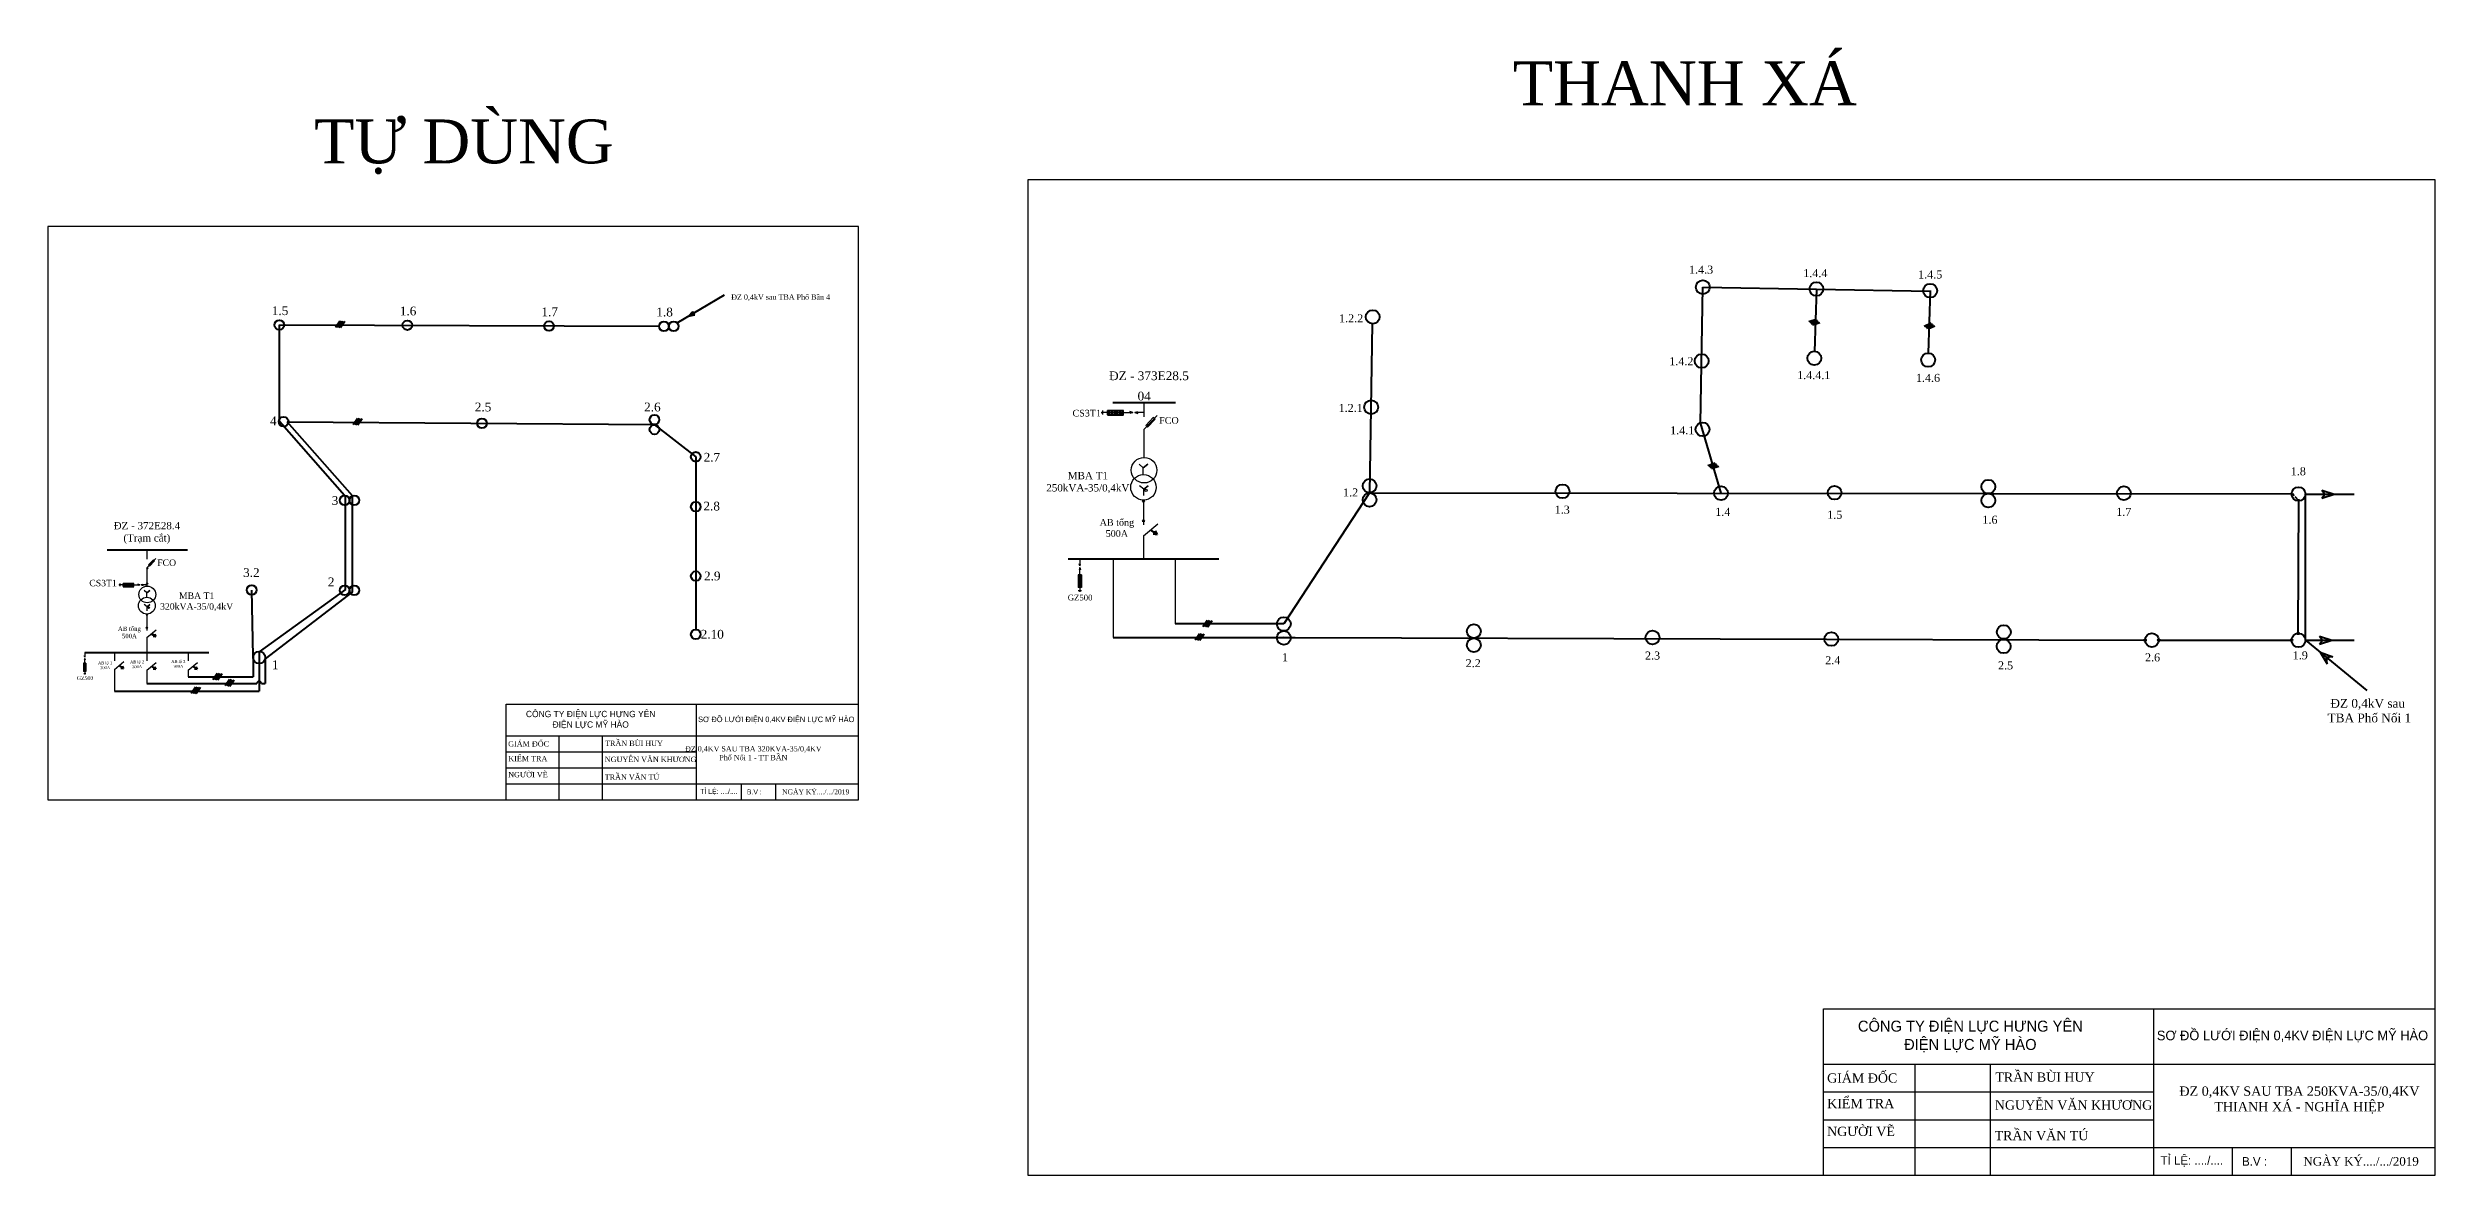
# Model space of a CAD drawing. Extents: x -2498 to 13808, y -1476 to 9052.
# Drawn here: x 1333 to 2150, y 3472 to 3858 of the extents above; entities that cross this region are included whole.
import ezdxf

# ---------------------------------------------------------------- set-up
doc = ezdxf.new("R2010")
doc.units = 0
doc.header["$LTSCALE"] = 0.08
doc.header["$MEASUREMENT"] = 0
doc.linetypes.add('ACAD_ISO02W100', pattern=[15, 12, -3])
doc.layers.get('0').update_dxf_attribs({"linetype": 'CONTINUOUS', "lineweight": 40})
doc.layers.add('CHU', color=50, linetype='CONTINUOUS')
doc.layers.add('Duong manh', color=8, linetype='CONTINUOUS')
doc.layers.add('khung', color=3, linetype='CONTINUOUS', lineweight=18)
doc.layers.add('NET DAM', color=6, linetype='CONTINUOUS', lineweight=25)
doc.styles.add('anh thong', font='times.ttf', dxfattribs={"height": 0.5})
doc.styles.get("Standard").update_dxf_attribs({"font": 'VHTEKN.TTF', "height": 2.5})

# ---------------------------------------------------------------- blocks, each defined once
blk = doc.blocks.new('khung')
at = {"layer": 'khung', "color": 5, "lineweight": -3, "ltscale": 4}
for p, q in [((630143, 2296299), (632881, 2296299)), ((630143, 2295554), (630143, 2296299)), ((631620, 2296299), (631620, 2295554)), ((630143, 2296051), (631457, 2296051)), ((630143, 2296051), (632881, 2296051)), ((630552, 2296051), (630552, 2295554)), ((630889, 2296051), (630889, 2295554)), ((630143, 2295927), (631620, 2295927)), ((630143, 2295802), (631620, 2295802)), ((630143, 2295678), (631512, 2295678)), ((630143, 2295678), (632881, 2295678)), ((631973, 2295554), (631973, 2295678)), ((632238, 2295554), (632238, 2295678))]:
    blk.add_line(p, q, dxfattribs=at)
blk.add_lwpolyline([(632881, 2300009), (626581, 2300009), (626581, 2295554), (632881, 2295554), (632881, 2300009)], dxfattribs=at)
at = {"layer": 'Duong manh', "color": 0, "lineweight": -3, "ltscale": 4}
for s, insert, char_height, width, attachment_point in [('{\\f.VnAvantH|b0|i0|c0|p34;C¤NG TY §IÖN LùC H¦NG Y£N\\P®iÖn lùc mü hµo}', (630800, 2296175), 49.14, 1314.33, 5), ('{\\f.VnAvantH|b0|i0|c0|p34;s¬ ®å l\xadíi ®iÖn 0,4kv ®iÖn lùc mü hµo}', (632242, 2296175), 43.05, 1423.67, 5), ('{\\fTimes New Roman|b0|i0|c0|p18; GIÁM ĐỐC}', (630143, 2295989), 41.37, 409.06, 4), ('{\\fTimes New Roman|b0|i0|c0|p18; TRẦN BÙI HUY}', (630896, 2295993), 41.37, 536.86, 4), ('{\\f.VnAvantH|b0|i0|c0|p34; \\fTimes New Roman|b0|i0|c0|p18; KIỂM TRA}', (630128, 2295875), 41.37, 409.06, 4), ('{\\fTimes New Roman|b0|i0|c0|p18; NGUYỄN VĂN KHƯƠNG}', (630894, 2295868), 41.37, 717.25, 4), ('{\\fTimes New Roman|b0|i0|c0|p18; NGƯỜI VẼ}', (630143, 2295750), 41.37, 409.06, 4), ('{\\f.VnAvantH|b0|i0|c0|p34; \\fTimes New Roman|b0|i0|c0|p18;TRẦN VĂN TÚ}', (630893, 2295731), 41.37, 536.86, 4), ('{\\f.VnAvantH|b0|i0|c0|p34; tØ lÖ: ..../....}', (631637, 2295616), 38.48, 301.49, 4), ('{\\fTimes New Roman|b0|i0|c0|p18;NGÀY KÝ..../.../2019}', (632549, 2295616), 38.48, 820.67, 5), ('{\\f.VnAvantH|b0|i0|c0|p34;b.v :}', (632072, 2295616), 38.48, 424.34, 5)]:
    blk.add_mtext(s, dxfattribs=dict(at, insert=insert, char_height=char_height, width=width, attachment_point=attachment_point))

msp = doc.modelspace()

# ---------------------------------------------------------------- hatches: boundary and pattern name
h = msp.add_hatch(color=256)
h.paths.add_polyline_path([(2051.28, 3655.47, 0.398157), (2050.99, 3655.78, 0.032304), (2050.96, 3655.47, -0.413538), (2050.97, 3655.47, -0.414439), (2050.96, 3655.47, 0.032303), (2050.98, 3655.16, 0.399051)])
h.paths.add_polyline_path([(2050.99, 3655.78, 0.428282), (2050.66, 3655.47), (2050.96, 3655.47, -0.412716), (2050.96, 3655.47, -0.032304)])
h.paths.add_polyline_path([(2050.96, 3655.47, -0.416164), (2050.96, 3655.47), (2050.66, 3655.47, 0.431715), (2050.98, 3655.16, -0.032303)])
h = msp.add_hatch(color=256)
h.paths.add_polyline_path([(2056.01, 3655.47, 0.398157), (2055.72, 3655.78, 0.032304), (2055.69, 3655.47, -0.413538), (2055.7, 3655.47, -0.414439), (2055.69, 3655.47, 0.032303), (2055.71, 3655.16, 0.399051)])
h.paths.add_polyline_path([(2055.72, 3655.78, 0.428282), (2055.39, 3655.47), (2055.69, 3655.47, -0.412716), (2055.69, 3655.47, -0.032304)])
h.paths.add_polyline_path([(2055.69, 3655.47, -0.416164), (2055.69, 3655.47), (2055.39, 3655.47, 0.431715), (2055.71, 3655.16, -0.032303)])
h = msp.add_hatch(color=256)
h.paths.add_polyline_path([(2101.42, 3655.45, 0.398157), (2101.12, 3655.76, 0.032304), (2101.1, 3655.45, -0.413538), (2101.11, 3655.45, -0.414439), (2101.1, 3655.45, 0.032303), (2101.12, 3655.14, 0.399051)])
h.paths.add_polyline_path([(2101.12, 3655.76, 0.428282), (2100.8, 3655.45), (2101.1, 3655.45, -0.412716), (2101.1, 3655.45, -0.032304)])
h.paths.add_polyline_path([(2101.1, 3655.45, -0.416164), (2101.1, 3655.45), (2100.8, 3655.45, 0.431715), (2101.12, 3655.14, -0.032303)])
h = msp.add_hatch(color=256)
h.paths.add_polyline_path([(2103.65, 3657.75, 0.398157), (2103.36, 3658.06, 0.032304), (2103.34, 3657.75, -0.413538), (2103.34, 3657.75, -0.414439), (2103.34, 3657.75, 0.032303), (2103.36, 3657.44, 0.399051)])
h.paths.add_polyline_path([(2103.36, 3658.06, 0.428282), (2103.03, 3657.75), (2103.33, 3657.75, -0.412716), (2103.34, 3657.75, -0.032304)])
h.paths.add_polyline_path([(2103.34, 3657.75, -0.416164), (2103.33, 3657.75), (2103.03, 3657.75, 0.431715), (2103.36, 3657.44, -0.032303)])

# ---------------------------------------------------------------- linework, layer by layer
for p, q in [((1548.79, 3763.95), (1564.95, 3773.6)), ((1552.64, 3766.25), (1554.11, 3767.9)), ((1552.64, 3766.25), (1554.79, 3766.76)), ((1554.11, 3767.9), (1554.05, 3767.09)), ((1554.79, 3766.76), (1554.05, 3767.09)), ((1412.73, 3730.27), (1412.73, 3763.27)), ((1433.44, 3764.54), (1431.96, 3762.39)), ((1434.01, 3764.54), (1432.53, 3762.39)), ((1434.51, 3764.4), (1433.03, 3762.25)), ((1435.09, 3764.4), (1433.61, 3762.25)), ((1938.48, 3765.11), (1935.97, 3764.36)), ((1938.92, 3764.74), (1936.41, 3764)), ((1939.22, 3764.32), (1936.72, 3763.57)), ((1939.67, 3763.96), (1937.16, 3763.21)), ((1977.76, 3763.83), (1975.38, 3762.75)), ((1978.25, 3763.53), (1975.87, 3762.46)), ((1978.61, 3763.15), (1976.23, 3762.07)), ((1979.1, 3762.85), (1976.72, 3761.78)), ((1697.84, 3736.7), (1719.24, 3736.7)), ((1439.43, 3731.28), (1437.95, 3729.13)), ((1440, 3731.28), (1438.52, 3729.13)), ((1440.51, 3731.14), (1439.02, 3728.98)), ((1441.08, 3731.14), (1439.6, 3728.98)), ((1555.18, 3718.14), (1555.18, 3659.09)), ((1903.87, 3715.97), (1901.41, 3715.08)), ((1904.34, 3715.63), (1901.88, 3714.75)), ((1904.67, 3715.22), (1902.2, 3714.34)), ((1905.13, 3714.89), (1902.67, 3714)), ((2105.84, 3655.48), (2105.84, 3705.42)), ((2105.84, 3705.42), (2122.47, 3705.42)), ((2111.43, 3706.8), (2115.68, 3705.42)), ((2111.43, 3706.8), (2112.5, 3705.42)), ((2111.43, 3704.05), (2115.68, 3705.42)), ((2111.43, 3704.05), (2112.5, 3705.42)), ((1353.84, 3686.3), (1381.23, 3686.3)), ((1682.53, 3683.3), (1734.13, 3683.3)), ((1403.79, 3649.97), (1403.24, 3672.58)), ((1756.32, 3660.98), (1719.17, 3660.98)), ((1730.13, 3662.15), (1728.64, 3659.99)), ((1730.7, 3662.15), (1729.22, 3659.99)), ((1731.2, 3662), (1729.72, 3659.85)), ((1731.78, 3662), (1730.3, 3659.85)), ((1346.15, 3651.19), (1388.63, 3651.19)), ((1405.76, 3651.4), (1405.76, 3638.01)), ((1697.96, 3656.3), (1760.21, 3656.3)), ((1727.46, 3657.61), (1725.98, 3655.45)), ((1728.03, 3657.61), (1726.55, 3655.45)), ((1728.54, 3657.47), (1727.06, 3655.31)), ((1729.11, 3657.47), (1727.63, 3655.31)), ((2105.84, 3655.48), (2126.79, 3638.28)), ((2105.84, 3655.48), (2122.47, 3655.48)), ((2110.64, 3656.86), (2114.9, 3655.48)), ((2110.64, 3656.86), (2111.72, 3655.48)), ((2110.64, 3654.1), (2114.9, 3655.48)), ((2110.64, 3654.1), (2111.72, 3655.48)), ((2110.9, 3651.33), (2113.27, 3647.35)), ((2110.9, 3651.33), (2115.26, 3649.78)), ((1381.5, 3642.87), (1403.79, 3642.87)), ((1391.48, 3644.01), (1390, 3641.85)), ((1392.06, 3644.01), (1390.58, 3641.85)), ((1392.56, 3643.87), (1391.08, 3641.71)), ((1393.14, 3643.87), (1391.65, 3641.71)), ((1403.79, 3649.97), (1403.79, 3642.87)), ((2115.26, 3649.78), (2113.08, 3649.53)), ((2113.27, 3647.35), (2113.08, 3649.53)), ((1356.33, 3638.01), (1405.76, 3638.01)), ((1367.39, 3640.57), (1404.98, 3640.57)), ((1384.06, 3639.36), (1382.58, 3637.21)), ((1384.63, 3639.36), (1383.15, 3637.21)), ((1385.14, 3639.22), (1383.66, 3637.06)), ((1385.71, 3639.22), (1384.23, 3637.06)), ((1395.61, 3641.93), (1394.12, 3639.77)), ((1396.18, 3641.93), (1394.7, 3639.77)), ((1396.68, 3641.78), (1395.2, 3639.63)), ((1397.26, 3641.78), (1395.78, 3639.63)), ((1406.61, 3640.57), (1407.83, 3640.57))]:
    msp.add_line(p, q)
at = {"linetype": 'ByBlock', "ltscale": 2}
for p, q in [((1898.93, 3729.51), (1899.7, 3776.16)), ((1899.7, 3776.16), (1977.47, 3774.84)), ((1938.54, 3775.56), (1937.9, 3754.22)), ((1977.47, 3774.99), (1976.83, 3753.65)), ((1785.72, 3705.84), (1786.71, 3763.62)), ((1905.98, 3705.69), (1898.94, 3729.82)), ((1785.66, 3705.84), (1756.32, 3660.98)), ((1785.6, 3705.84), (2101.37, 3705.45)), ((2103.33, 3657.75), (2103.59, 3703.64)), ((1760.21, 3656.3), (2050.96, 3655.47))]:
    msp.add_line(p, q, dxfattribs=at)
at = {"linetype": 'ByBlock'}
for p, q in [((1412.73, 3763.27), (1542.62, 3762.8)), ((1435.04, 3704.95), (1412.73, 3730.27)), ((1415.37, 3730.11), (1541.04, 3729.18)), ((1437.74, 3704.83), (1415.37, 3730.11)), ((1540.94, 3729.18), (1555.18, 3718.14)), ((1435.34, 3672.8), (1435.34, 3704.92)), ((1437.74, 3672.01), (1437.74, 3704.83)), ((1435.34, 3672.8), (1405.76, 3651.4)), ((1437.74, 3672.01), (1407.8, 3649.04)), ((1756.29, 3656.72), (1756.3, 3656.72)), ((2055.7, 3655.47), (2101.42, 3655.45)), ((1407.8, 3649.04), (1407.81, 3640.57))]:
    msp.add_line(p, q, dxfattribs=at)
at = {"lineweight": 30}
for p, q in [((1694.11, 3733.13), (1694.11, 3733.44)), ((1694.29, 3732.92), (1694.29, 3733.65)), ((1694.46, 3732.61), (1694.46, 3733.97)), ((1695.97, 3733.29), (1694.48, 3733.29)), ((1701.5, 3734.04), (1695.97, 3734.04)), ((1695.97, 3732.53), (1695.97, 3734.04)), ((1701.5, 3733.29), (1695.97, 3733.29)), ((1696.47, 3732.53), (1696.47, 3734.04)), ((1696.97, 3732.53), (1696.97, 3734.04)), ((1697.48, 3732.53), (1697.48, 3734.04)), ((1697.98, 3732.53), (1697.98, 3734.04)), ((1698.48, 3732.53), (1698.48, 3734.04)), ((1698.99, 3732.53), (1698.99, 3734.04)), ((1699.49, 3732.53), (1699.49, 3734.04)), ((1699.99, 3732.53), (1699.99, 3734.04)), ((1701.5, 3732.53), (1700.5, 3734.04)), ((1700.5, 3732.53), (1701.5, 3734.04)), ((1700.5, 3732.53), (1700.5, 3734.04)), ((1701.5, 3732.53), (1701.5, 3734.04)), ((1701.5, 3733.29), (1704.67, 3733.29)), ((1704.67, 3733.29), (1703.69, 3733.62)), ((1704.67, 3733.29), (1703.69, 3732.96)), ((1705.38, 3733.29), (1706.36, 3733.62)), ((1708.54, 3733.29), (1705.38, 3733.29)), ((1705.38, 3733.29), (1706.36, 3732.96)), ((1685.98, 3677.81), (1685.98, 3673.49)), ((1687.15, 3677.81), (1685.98, 3677.02)), ((1687.15, 3677.02), (1685.98, 3677.81)), ((1687.15, 3677.81), (1685.98, 3677.81)), ((1687.15, 3677.02), (1685.98, 3677.02)), ((1687.15, 3676.63), (1685.98, 3676.63)), ((1687.15, 3676.24), (1685.98, 3676.24)), ((1687.15, 3675.84), (1685.98, 3675.84)), ((1686.56, 3680.83), (1686.31, 3681.59)), ((1686.56, 3680.27), (1686.31, 3679.51)), ((1686.56, 3683.3), (1686.56, 3680.83)), ((1686.56, 3680.83), (1686.82, 3681.59)), ((1686.56, 3677.81), (1686.56, 3680.27)), ((1686.56, 3680.27), (1686.82, 3679.51)), ((1686.56, 3677.81), (1686.56, 3673.49)), ((1358.05, 3674.24), (1358.05, 3674.44)), ((1358.16, 3674.1), (1358.16, 3674.58)), ((1358.27, 3673.9), (1358.27, 3674.79)), ((1359.26, 3674.34), (1358.28, 3674.34)), ((1362.9, 3674.84), (1359.26, 3674.84)), ((1359.26, 3673.85), (1359.26, 3674.84)), ((1362.9, 3674.34), (1359.26, 3674.34)), ((1359.6, 3673.85), (1359.6, 3674.84)), ((1359.93, 3673.85), (1359.93, 3674.84)), ((1360.26, 3673.85), (1360.26, 3674.84)), ((1360.59, 3673.85), (1360.59, 3674.84)), ((1360.92, 3673.85), (1360.92, 3674.84)), ((1361.25, 3673.85), (1361.25, 3674.84)), ((1361.58, 3673.85), (1361.58, 3674.84)), ((1361.91, 3673.85), (1361.91, 3674.84)), ((1362.9, 3673.85), (1362.24, 3674.84)), ((1362.24, 3673.85), (1362.9, 3674.84)), ((1362.24, 3673.85), (1362.24, 3674.84)), ((1362.9, 3673.85), (1362.9, 3674.84)), ((1362.9, 3674.34), (1364.98, 3674.34)), ((1364.98, 3674.34), (1364.34, 3674.56)), ((1364.98, 3674.34), (1364.34, 3674.13)), ((1365.45, 3674.34), (1366.09, 3674.56)), ((1367.53, 3674.34), (1365.45, 3674.34)), ((1365.45, 3674.34), (1366.09, 3674.13)), ((1687.15, 3675.45), (1685.98, 3675.45)), ((1687.15, 3675.06), (1685.98, 3675.06)), ((1687.15, 3674.67), (1685.98, 3674.67)), ((1687.15, 3674.27), (1685.98, 3674.27)), ((1687.15, 3673.88), (1685.98, 3673.88)), ((1687.15, 3673.49), (1685.98, 3673.49)), ((1687.09, 3672.31), (1686.04, 3672.31)), ((1686.85, 3672.18), (1686.28, 3672.18)), ((1686.69, 3672.04), (1686.44, 3672.04)), ((1686.56, 3673.49), (1686.56, 3672.33)), ((1346.15, 3651.19), (1346.15, 3649.57)), ((1345.76, 3647.58), (1345.76, 3644.74)), ((1346.54, 3647.58), (1345.76, 3647.06)), ((1346.54, 3647.06), (1345.76, 3647.58)), ((1346.54, 3647.58), (1345.76, 3647.58)), ((1346.54, 3647.06), (1345.76, 3647.06)), ((1346.54, 3646.8), (1345.76, 3646.8)), ((1346.54, 3646.55), (1345.76, 3646.55)), ((1346.54, 3646.29), (1345.76, 3646.29)), ((1346.54, 3646.03), (1345.76, 3646.03)), ((1346.54, 3645.77), (1345.76, 3645.77)), ((1346.54, 3645.51), (1345.76, 3645.51)), ((1346.54, 3645.26), (1345.76, 3645.26)), ((1346.54, 3645), (1345.76, 3645)), ((1346.54, 3644.74), (1345.76, 3644.74)), ((1346.5, 3643.97), (1345.8, 3643.97)), ((1346.34, 3643.88), (1345.96, 3643.88)), ((1346.15, 3649.57), (1345.98, 3650.07)), ((1346.15, 3649.2), (1345.98, 3648.7)), ((1346.23, 3643.79), (1346.07, 3643.79)), ((1346.15, 3649.57), (1346.32, 3650.07)), ((1346.15, 3647.58), (1346.15, 3649.2)), ((1346.15, 3649.2), (1346.32, 3648.7)), ((1346.15, 3647.58), (1346.15, 3644.74)), ((1346.15, 3644.74), (1346.15, 3643.98))]:
    msp.add_line(p, q, dxfattribs=at)
at = {"color": 0, "lineweight": 30}
for p, q in [((1708.54, 3731.84), (1708.54, 3736.7)), ((1708.54, 3727.66), (1713, 3732.26)), ((1708.54, 3717.94), (1708.54, 3727.66)), ((1708.27, 3714.36), (1706.86, 3715.59)), ((1708.41, 3707.05), (1706.99, 3708.27)), ((1708.27, 3714.36), (1709.8, 3715.59)), ((1709.8, 3715.59), (1708.27, 3714.36)), ((1708.27, 3712.27), (1708.27, 3714.36)), ((1708.41, 3707.05), (1709.93, 3708.27)), ((1709.93, 3708.27), (1708.41, 3707.05)), ((1708.8, 3703.06), (1707.9, 3703.06)), ((1707.9, 3703.06), (1708.33, 3702.51)), ((1708.33, 3703.34), (1708.33, 3694.85)), ((1708.33, 3702.51), (1708.8, 3703.06)), ((1708.41, 3704.96), (1708.41, 3707.05)), ((1708.33, 3696.68), (1707.86, 3696.13)), ((1707.86, 3696.13), (1708.75, 3696.13)), ((1708.75, 3696.13), (1708.33, 3696.68)), ((1708.33, 3691.1), (1713.22, 3695.18)), ((1367.53, 3683.1), (1367.53, 3686.3)), ((1708.33, 3691.1), (1708.33, 3683.3)), ((1367.84, 3680.1), (1367.25, 3680.1)), ((1367.25, 3680.1), (1367.53, 3679.74)), ((1367.53, 3680.35), (1370.46, 3683.38)), ((1367.53, 3673.96), (1367.53, 3680.35)), ((1367.53, 3679.74), (1367.84, 3680.1)), ((1697.96, 3683.3), (1697.96, 3656.3)), ((1719.17, 3683.3), (1719.17, 3660.98)), ((1367.36, 3671.61), (1366.42, 3672.42)), ((1367.44, 3666.8), (1366.51, 3667.61)), ((1367.25, 3674.69), (1367.53, 3675.05)), ((1367.84, 3674.69), (1367.25, 3674.69)), ((1367.36, 3671.61), (1368.36, 3672.42)), ((1368.36, 3672.42), (1367.36, 3671.61)), ((1367.36, 3670.24), (1367.36, 3671.61)), ((1367.44, 3666.8), (1368.44, 3667.61)), ((1368.44, 3667.61), (1367.44, 3666.8)), ((1367.53, 3675.05), (1367.84, 3674.69)), ((1367.39, 3659.99), (1367.08, 3659.62)), ((1367.08, 3659.62), (1367.67, 3659.62)), ((1367.7, 3664.18), (1367.11, 3664.18)), ((1367.11, 3664.18), (1367.39, 3663.82)), ((1367.39, 3664.37), (1367.39, 3658.78)), ((1367.39, 3663.82), (1367.7, 3664.18)), ((1367.67, 3659.62), (1367.39, 3659.99)), ((1367.44, 3665.43), (1367.44, 3666.8)), ((1356.33, 3651.19), (1356.33, 3648.4)), ((1367.39, 3656.32), (1370.61, 3659)), ((1367.39, 3656.32), (1367.39, 3651.19)), ((1367.39, 3651.19), (1367.39, 3648.4)), ((1381.5, 3651.19), (1381.5, 3648.4)), ((1356.33, 3645.43), (1359.55, 3648.12)), ((1356.33, 3645.43), (1356.33, 3638.01)), ((1367.39, 3645.17), (1370.61, 3647.85)), ((1367.39, 3645.17), (1367.39, 3640.57)), ((1381.5, 3645.17), (1384.71, 3647.85)), ((1381.5, 3645.17), (1381.5, 3642.87))]:
    msp.add_line(p, q, dxfattribs=at)
at = {"color": 0, "linetype": 'Continuous', "lineweight": 40, "ltscale": 8}
for p, q in [((1695.97, 3732.53), (1701.5, 3732.53)), ((1687.15, 3673.49), (1687.15, 3677.81)), ((1359.26, 3673.85), (1362.9, 3673.85)), ((1346.54, 3644.74), (1346.54, 3647.58))]:
    msp.add_line(p, q, dxfattribs=at)
at = {"linetype": 'ACAD_ISO02W100', "ltscale": 2}
msp.add_line((2103.58, 3703.06), (2101.37, 3705.45), dxfattribs=at)
at = {"lineweight": 53}
for p, q in [((1710.78, 3693.14), (1712.95, 3691.63)), ((1712.96, 3691.61), (1712.34, 3692.82)), ((1712.97, 3691.62), (1711.63, 3691.78)), ((1369, 3657.66), (1370.43, 3656.67)), ((1370.44, 3656.66), (1369.56, 3656.77)), ((1370.44, 3656.66), (1370.03, 3657.45)), ((1357.94, 3646.77), (1359.37, 3645.78)), ((1359.38, 3645.78), (1358.49, 3645.88)), ((1359.37, 3645.77), (1358.97, 3646.56)), ((1369, 3646.51), (1370.43, 3645.52)), ((1370.44, 3645.51), (1369.56, 3645.62)), ((1370.44, 3645.51), (1370.03, 3646.3)), ((1383.1, 3646.51), (1384.54, 3645.52)), ((1384.55, 3645.51), (1383.66, 3645.62)), ((1384.54, 3645.51), (1384.14, 3646.3))]:
    msp.add_line(p, q, dxfattribs=at)
at = {"color": 0, "lineweight": 30}
for points in [[(1709.72, 3728.3), (1712.31, 3730.99), (1711.7, 3731.58), (1709.11, 3728.89)], [(1368.3, 3680.77), (1370.01, 3682.55), (1369.61, 3682.93), (1367.9, 3681.16)]]:
    msp.add_lwpolyline(points, close=True, dxfattribs=at)
for centre, radius in [((1899.7, 3776.16), 2.37), ((1938.54, 3775.56), 2.37), ((1977.47, 3774.97), 2.37), ((1786.75, 3765.99), 2.37), ((1412.73, 3763.27), 1.66), ((1456.53, 3763.17), 1.66), ((1504.96, 3762.86), 1.66), ((1544.28, 3762.79), 1.66), ((1547.6, 3762.79), 1.66), ((1899.28, 3750.93), 2.37), ((1899.28, 3750.93), 2.37), ((1937.83, 3751.86), 2.37), ((1976.76, 3751.28), 2.37), ((1786.22, 3735.11), 2.37), ((1414.14, 3730.2), 1.66), ((1482.02, 3729.61), 1.66), ((1541.04, 3730.84), 1.66), ((1541.05, 3727.48), 1.66), ((1899.6, 3727.55), 2.37), ((1555.18, 3718.14), 1.66), ((1785.69, 3708.2), 2.37), ((1851.68, 3706.33), 2.37), ((1944.77, 3705.87), 2.37), ((1997.35, 3707.95), 2.37), ((1435.04, 3703.29), 1.66), ((1438.35, 3703.29), 1.66), ((1555.18, 3701.08), 1.66), ((1785.69, 3703.47), 2.37), ((1905.91, 3705.69), 2.37), ((1997.35, 3703.22), 2.37), ((2043.74, 3705.69), 2.37), ((2103.47, 3705.42), 2.37), ((1555.18, 3677.35), 1.66), ((1403.24, 3672.58), 1.66), ((1435.04, 3672.48), 1.66), ((1438.35, 3672.48), 1.66), ((1756.32, 3660.98), 2.37), ((1821.36, 3658.49), 2.37), ((2002.63, 3658.23), 2.37), ((1405.78, 3649.51), 2.07), ((1555.18, 3657.43), 1.66), ((1756.32, 3656.25), 2.37), ((1821.36, 3653.76), 2.37), ((1882.5, 3656.34), 2.37), ((1943.65, 3655.82), 2.37), ((2002.61, 3653.34), 2.37), ((2050.97, 3655.47), 0.309), ((2053.33, 3655.47), 2.37), ((2050.96, 3655.47), 0.00364), ((2055.7, 3655.47), 0.309), ((2055.69, 3655.47), 0.00364), ((2101.11, 3655.45), 0.309), ((2101.1, 3655.45), 0.00364), ((2103.47, 3655.39), 2.37), ((2103.34, 3657.75), 0.309), ((2103.34, 3657.75), 0.00364)]:
    msp.add_circle(centre, radius)
for centre, radius in [((1708.54, 3713.57), 4.37), ((1708.33, 3707.71), 4.37), ((1709.21, 3706.69), 0.419), ((1367.39, 3667.24), 2.87), ((1367.53, 3671.09), 2.87), ((1367.97, 3666.57), 0.275)]:
    msp.add_circle(centre, radius, dxfattribs=at)
msp.add_arc((1405.79, 3640.54), 0.818, 2.06209, 177.93791)

# ---------------------------------------------------------------- block references
at = {"layer": 'NET DAM', "color": 7}
for p, xscale, yscale, zscale in [((-46217.22, -171963.64), 0.07642427760038117, 0.07642427760038117, 0.07642427760038117), ((-26248.84, -97450.36), 0.0440203838979869, 0.0440203838979869, 0.0440203838979869)]:
    msp.add_blockref('khung', p, dxfattribs=dict(at, xscale=xscale, yscale=yscale, zscale=zscale))

# ---------------------------------------------------------------- texts
at = {"color": 0, "linetype": 'Continuous', "lineweight": 30, "ltscale": 10, "attachment_point": 2}
for s, insert, char_height, width in [('{\\fTimes New Roman|b0|i0|c0|p18;THANH XÁ}', (1893.5, 3853.4), 15, 148.8874), ('{\\fTimes New Roman|b0|i0|c0|p18;TỰ DÙNG}', (1475.83, 3833.53), 15, 148.8874), ('{\\fTimes New Roman|b0|i0|c238|p18;Đ\\fTimes New Roman|b0|i0|c0|p18;Z 0,4KV SAU TBA 320KVA-35/0,4KV \\PPhố Nối 1 - TT BẦN}', (1574.86, 3619.18), 1.8, 85.7591), ('{\\fTimes New Roman|b0|i0|c238|p18;Đ\\fTimes New Roman|b0|i0|c0|p18;Z 0,4KV SAU TBA 250KVA-35/0,4KV \\PTHIANH XÁ - NGHĨA HIỆP}', (2103.78, 3502.8), 3.2, 148.8874)]:
    msp.add_mtext(s, dxfattribs=dict(at, insert=insert, char_height=char_height, width=width))
at = {"color": 0, "lineweight": 30, "style": 'anh thong'}
for s, insert, char_height, width, attachment_point in [('{\\fTimes New Roman|b0|i0|c238|p18;Đ}Z - 373E28.5', (1696.55, 3747.37), 3, 152.8605, 1), ('CS3T1', (1684.04, 3734.23), 2.281, 49.3821, 1), ('04', (1706.31, 3740.43), 3, 37.0556, 1), ('FCO', (1713.68, 3731.75), 2.281, 37.0556, 1), ('MBA T1\\P250kVA-35/0,4kV', (1689.3, 3712.97), 2.5, 112.5162, 2), ('\\pxqc;{\\fTimes New Roman|b0|i0|c238|p18;Đ}Z - 372E28.4 (Trạm cắt)', (1355.21, 3695.85), 2.5, 24.3627, 1), ('AB tổng\\P500A', (1699.23, 3696.87), 2.281, 52.1764, 2), ('CS3T1', (1347.69, 3676.08), 2.2, 24.3627, 1), ('FCO', (1370.91, 3683.04), 2.2, 24.3627, 1), ('\\pxqc;MBA T1\\P320kVA-35/0,4kV', (1372.23, 3671.75), 2.2, 24.3627, 1), ('GZ500', (1682.42, 3670.99), 1.977, 64.1967, 1), ('AB tổng\\P500A', (1361.41, 3660.11), 1.5, 34.304, 2), ('GZ500', (1343.42, 3643.1), 1.3, 42.2069, 1), ('AB lộ 1\\P300A', (1353.09, 3648.19), 1, 34.304, 2), ('AB lộ 2\\P300A', (1364.05, 3648.53), 1, 34.304, 2), ('AB lộ 3\\P300A', (1378.15, 3648.65), 1, 34.304, 2)]:
    msp.add_mtext(s, dxfattribs=dict(at, insert=insert, char_height=char_height, width=width, attachment_point=attachment_point))
at = {"layer": 'CHU', "color": 0, "attachment_point": 8}
for s, insert, char_height, width in [('\\A1;{\\fTimes New Roman|b0|i0|c0|p18;1.4.3}', (1899.08, 3780.74), 2.7378, 17.1379), ('\\A1;{\\fTimes New Roman|b0|i0|c0|p18;1.4.4}', (1938.17, 3779.55), 2.7378, 17.1379), ('\\A1;{\\fTimes New Roman|b0|i0|c0|p18;1.4.5}', (1977.47, 3779.08), 2.7378, 17.1379), ('{\\fTimes New Roman|b0|i0|c0|p18;ĐZ 0,4kV sau TBA Phố Bần 4}', (1584.2, 3771.48), 1.8, 41.8395), ('{\\fTimes New Roman|b0|i0|c0|p18;1.5}', (1412.95, 3766.57), 3, 11.2675), ('{\\fTimes New Roman|b0|i0|c0|p18;1.6}', (1456.75, 3766.47), 3, 11.2675), ('{\\fTimes New Roman|b0|i0|c0|p18;1.7}', (1505.18, 3766.16), 3, 11.2675), ('{\\fTimes New Roman|b0|i0|c0|p18;1.8}', (1544.5, 3766.1), 3, 11.2675), ('\\A1;{\\fTimes New Roman|b0|i0|c0|p18;1.2.2}', (1779.36, 3764.09), 2.7378, 17.1379), ('\\A1;{\\fTimes New Roman|b0|i0|c0|p18;1.4.2}', (1892.33, 3749.41), 2.7378, 17.1379), ('\\A1;{\\fTimes New Roman|b0|i0|c0|p18;1.4.4.1}', (1937.64, 3744.66), 2.7378, 17.1379), ('\\A1;{\\fTimes New Roman|b0|i0|c0|p18;1.4.6}', (1976.71, 3743.72), 2.7378, 17.1379), ('{\\fTimes New Roman|b0|i0|c0|p18;2.5}', (1482.4, 3733.62), 3, 11.2675), ('{\\fTimes New Roman|b0|i0|c0|p18;2.6}', (1540.32, 3733.62), 3, 11.2675), ('\\A1;{\\fTimes New Roman|b0|i0|c0|p18;1.2.1}', (1779.22, 3733.44), 2.7378, 17.1379), ('{\\fTimes New Roman|b0|i0|c0|p18;4}', (1410.65, 3728.97), 3, 11.2675), ('\\A1;{\\fTimes New Roman|b0|i0|c0|p18;1.4.1}', (1892.64, 3725.8), 2.7378, 17.1379), ('{\\fTimes New Roman|b0|i0|c0|p18;2.7}', (1560.69, 3716.44), 3, 11.2675), ('\\A1;{\\fTimes New Roman|b0|i0|c0|p18;1.8}', (2103.4, 3711.77), 2.7378, 17.1379), ('{\\fTimes New Roman|b0|i0|c0|p18;3}', (1431.74, 3701.66), 3, 11.2675), ('{\\fTimes New Roman|b0|i0|c0|p18;2.8}', (1560.61, 3699.73), 3, 11.2675), ('\\A1;{\\fTimes New Roman|b0|i0|c0|p18;1.2}', (1779.19, 3704.54), 2.7378, 17.1379), ('\\A1;{\\fTimes New Roman|b0|i0|c0|p18;1.3}', (1851.58, 3698.64), 2.7378, 17.1379), ('\\A1;{\\fTimes New Roman|b0|i0|c0|p18;1.4}', (1906.51, 3697.89), 2.7378, 17.1379), ('\\A1;{\\fTimes New Roman|b0|i0|c0|p18;1.7}', (2043.7, 3697.89), 2.7378, 17.1379), ('\\A1;{\\fTimes New Roman|b0|i0|c0|p18;1.5}', (1944.82, 3696.88), 2.7378, 17.1379), ('\\A1;{\\fTimes New Roman|b0|i0|c0|p18;1.6}', (1997.92, 3695.21), 2.7378, 17.1379), ('{\\fTimes New Roman|b0|i0|c0|p18;3.2}', (1403.13, 3676.99), 3, 11.2675), ('{\\fTimes New Roman|b0|i0|c0|p18;2}', (1430.43, 3673.87), 3, 11.2675), ('{\\fTimes New Roman|b0|i0|c0|p18;2.9}', (1560.81, 3675.83), 3, 11.2675), ('{\\fTimes New Roman|b0|i0|c0|p18;2.10}', (1560.81, 3655.9), 3, 11.2675), ('\\A1;{\\fTimes New Roman|b0|i0|c0|p18;1}', (1756.71, 3648.23), 2.7378, 17.1379), ('\\A1;{\\fTimes New Roman|b0|i0|c0|p18;2.3}', (1882.48, 3648.76), 2.7378, 17.1379), ('\\A1;{\\fTimes New Roman|b0|i0|c0|p18;1.9}', (2104.07, 3648.82), 2.7378, 17.1379), ('{\\fTimes New Roman|b0|i0|c0|p18;1}', (1411.29, 3645.5), 3, 11.2675), ('\\A1;{\\fTimes New Roman|b0|i0|c0|p18;2.2}', (1821.14, 3646.15), 2.7378, 17.1379), ('\\A1;{\\fTimes New Roman|b0|i0|c0|p18;2.4}', (1944.14, 3647.16), 2.7378, 17.1379), ('\\A1;{\\fTimes New Roman|b0|i0|c0|p18;2.5}', (2003.25, 3645.38), 2.7378, 17.1379), ('\\A1;{\\fTimes New Roman|b0|i0|c0|p18;2.6}', (2053.54, 3648.13), 2.7378, 17.1379), ('\\A1;{\\fTimes New Roman|b0|i0|c0|p18;ĐZ 0,4kV sau\\P TBA Phố Nối 1 }', (2127.14, 3627.29), 3, 50.3775)]:
    msp.add_mtext(s, dxfattribs=dict(at, insert=insert, char_height=char_height, width=width))

doc.saveas('drawing.dxf')
